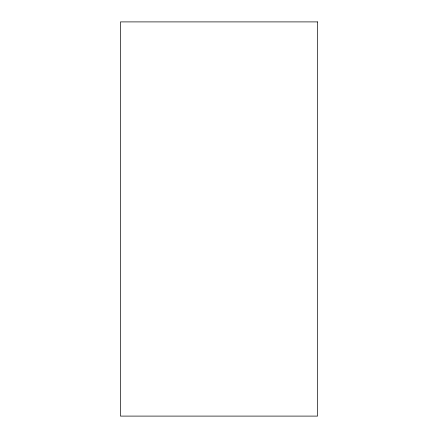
<?xml version="1.0" encoding="UTF-8"?>
<svg xmlns="http://www.w3.org/2000/svg" width="438" height="438" viewBox="0 0 438 438"><rect width="100%" height="100%" fill="white"/><g stroke="black" fill="none" stroke-linecap="round" stroke-linejoin="round"><path stroke-width="0.66" d="M317.55 21.9L120.45 21.9L120.45 416.1L317.55 416.1L317.55 21.9"/></g></svg>
